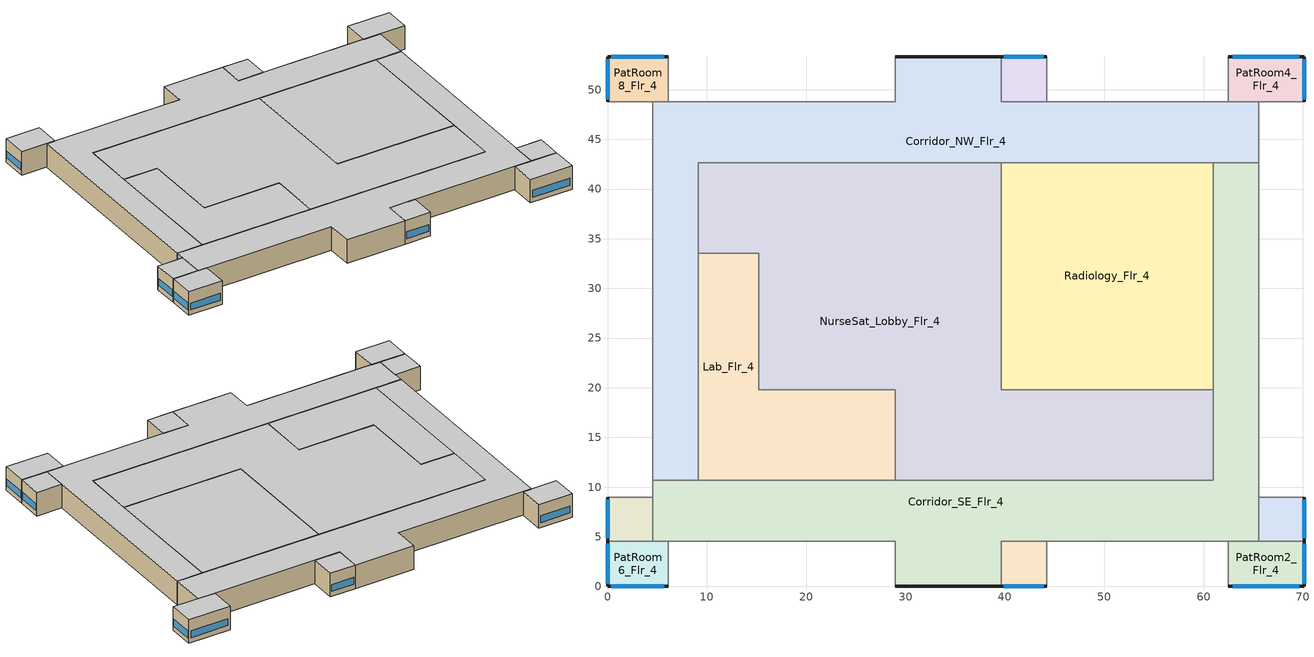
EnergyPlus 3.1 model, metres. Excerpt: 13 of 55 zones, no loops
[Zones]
PatRoom1_Mult10_Flr_4
 floor adiabatic (INT-FLOOR-TOPSIDE): 44.2,4.57 44.2,0 39.62,0 39.62,4.57 z12.8
 wall outside (ext-walls): 39.62,0 44.2,0 z12.8:17.07
 wall adiabatic (int-walls): 44.2,0 44.2,4.57 39.62,4.57 39.62,0 z12.8:17.07
 window (window_south): 39.9,0 43.92,0 z13.72:14.94
 ceiling adiabatic (INT-FLOOR-UNDERSIDE): 39.62,4.57 39.62,0 44.2,0 44.2,4.57 z17.07
PatRoom2_Flr_4
 floor adiabatic (INT-FLOOR-TOPSIDE): 70.1,4.57 70.1,0 62.48,0 62.48,4.57 z12.8
 wall outside (ext-walls): 62.48,0 70.1,0 70.1,4.57 z12.8:17.07
 wall adiabatic (int-walls): 70.1,4.57 62.48,4.57 62.48,0 z12.8:17.07
 window (window_east): 70.1,0.27 70.1,4.3 z13.72:14.94
 window (window_south): 62.94,0 69.65,0 z13.72:14.94
 ceiling adiabatic (INT-FLOOR-UNDERSIDE): 62.48,4.57 62.48,0 70.1,0 70.1,4.57 z17.07
PatRoom3_Mult10_Flr_4
 floor adiabatic (INT-FLOOR-TOPSIDE): 70.1,8.99 70.1,4.57 65.53,4.57 65.53,8.99 z12.8
 wall outside (ext-walls): 70.1,4.57 70.1,8.99 z12.8:17.07
 wall adiabatic (int-walls): 70.1,8.99 65.53,8.99 65.53,4.57 70.1,4.57 z12.8:17.07
 window (window_east): 70.1,4.84 70.1,8.73 z13.72:14.94
 ceiling adiabatic (INT-FLOOR-UNDERSIDE): 65.53,8.99 65.53,4.57 70.1,4.57 70.1,8.99 z17.07
PatRoom4_Flr_4
 floor adiabatic (INT-FLOOR-TOPSIDE): 70.1,53.34 70.1,48.77 62.48,48.77 62.48,53.34 z12.8
 wall outside (ext-walls): 70.1,48.77 70.1,53.34 62.48,53.34 z12.8:17.07
 wall adiabatic (int-walls): 62.48,53.34 62.48,48.77 70.1,48.77 z12.8:17.07
 window (window_north): 69.65,53.34 62.94,53.34 z13.72:14.94
 window (window_east): 70.1,49.04 70.1,53.07 z13.72:14.94
 ceiling adiabatic (INT-FLOOR-UNDERSIDE): 62.48,53.34 62.48,48.77 70.1,48.77 70.1,53.34 z17.07
PatRoom5_Mult10_Flr_4
 floor adiabatic (INT-FLOOR-TOPSIDE): 44.2,53.34 44.2,48.77 39.62,48.77 39.62,53.34 z12.8
 wall outside (ext-walls): 44.2,53.34 39.62,53.34 z12.8:17.07
 wall adiabatic (int-walls): 39.62,53.34 39.62,48.77 44.2,48.77 44.2,53.34 z12.8:17.07
 window (window_north): 43.92,53.34 39.9,53.34 z13.72:14.94
 ceiling adiabatic (INT-FLOOR-UNDERSIDE): 39.62,53.34 39.62,48.77 44.2,48.77 44.2,53.34 z17.07
Radiology_Flr_4
 floor adiabatic (INT-FLOOR-TOPSIDE): 60.96,42.67 60.96,19.81 39.62,19.81 39.62,42.67 z12.8
 wall to Corridor_NW_Flr_4 (int-walls): 60.96,42.67 39.62,42.67 z12.8:17.07
 wall to Corridor_SE_Flr_4 (int-walls): 60.96,19.81 60.96,42.67 z12.8:17.07
 wall to NurseSat_Lobby_Flr_4 (int-walls): 39.62,42.67 39.62,19.81 60.96,19.81 z12.8:17.07
 ceiling adiabatic (INT-FLOOR-UNDERSIDE): 39.62,42.67 39.62,19.81 60.96,19.81 60.96,42.67 z17.07
PatRoom6_Flr_4
 floor adiabatic (INT-FLOOR-TOPSIDE): 6.1,4.57 6.1,0 0,0 0,4.57 z12.8
 wall outside (ext-walls): 0,4.57 0,0 6.1,0 z12.8:17.07
 wall adiabatic (int-walls): 6.1,0 6.1,4.57 0,4.57 z12.8:17.07
 window (window_south): 0.37,0 5.73,0 z13.72:14.94
 window (window_west): 0,4.3 0,0.27 z13.72:14.94
 ceiling adiabatic (INT-FLOOR-UNDERSIDE): 0,4.57 0,0 6.1,0 6.1,4.57 z17.07
PatRoom7_Mult10_Flr_4
 floor adiabatic (INT-FLOOR-TOPSIDE): 4.57,8.99 4.57,4.57 0,4.57 0,8.99 z12.8
 wall outside (ext-walls): 0,8.99 0,4.57 z12.8:17.07
 wall adiabatic (int-walls): 0,4.57 4.57,4.57 4.57,8.99 0,8.99 z12.8:17.07
 window (window_east): 0,8.73 0,4.84 z13.72:14.94
 ceiling adiabatic (INT-FLOOR-UNDERSIDE): 0,8.99 0,4.57 4.57,4.57 4.57,8.99 z17.07
PatRoom8_Flr_4
 floor adiabatic (INT-FLOOR-TOPSIDE): 6.1,53.34 6.1,48.77 0,48.77 0,53.34 z12.8
 wall outside (ext-walls): 6.1,53.34 0,53.34 0,48.77 z12.8:17.07
 wall adiabatic (int-walls): 0,48.77 6.1,48.77 6.1,53.34 z12.8:17.07
 window (window_north): 5.73,53.34 0.37,53.34 z13.72:14.94
 window (window_west): 0,53.07 0,49.04 z13.72:14.94
 ceiling adiabatic (INT-FLOOR-UNDERSIDE): 0,53.34 0,48.77 6.1,48.77 6.1,53.34 z17.07
NurseSat_Lobby_Flr_4
 floor adiabatic (INT-FLOOR-TOPSIDE): 9.14,42.67 39.62,42.67 39.62,19.81 60.96,19.81 60.96,10.67 28.96,10.67 28.96,19.81 15.24,19.81 15.24,33.53 9.14,33.53 z12.8
 wall to Corridor_NW_Flr_4 (AIR-WALL): 39.62,42.67 9.14,42.67 9.14,33.53 z12.8:17.07
 wall to Corridor_SE_Flr_4 (AIR-WALL): 28.96,10.67 60.96,10.67 60.96,19.81 z12.8:17.07
 wall to Lab_Flr_4 (int-walls): 9.14,33.53 15.24,33.53 15.24,19.81 28.96,19.81 28.96,10.67 z12.8:17.07
 ceiling adiabatic (INT-FLOOR-UNDERSIDE): 9.14,42.67 9.14,33.53 15.24,33.53 15.24,19.81 28.96,19.81 28.96,10.67 60.96,10.67 60.96,19.81 39.62,19.81 39.62,42.67 z17.07
Lab_Flr_4
 floor adiabatic (INT-FLOOR-TOPSIDE): 9.14,33.53 15.24,33.53 15.24,19.81 28.96,19.81 28.96,10.67 9.14,10.67 z12.8
 wall to Corridor_SE_Flr_4 (int-walls): 9.14,10.67 28.96,10.67 z12.8:17.07
 wall to Corridor_NW_Flr_4 (int-walls): 9.14,33.58 9.14,10.67 z12.8:17.07
 ceiling adiabatic (INT-FLOOR-UNDERSIDE): 9.14,33.53 9.14,10.67 28.96,10.67 28.96,19.81 15.24,19.81 15.24,33.53 z17.07
Corridor_SE_Flr_4
 floor adiabatic (INT-FLOOR-TOPSIDE): 4.57,4.57 4.57,10.67 60.96,10.67 60.96,42.67 65.53,42.67 65.53,4.57 39.62,4.57 39.62,0 28.96,0 28.96,4.57 z12.8
 wall outside (ext-walls): 28.96,0 39.62,0 z12.8:17.07
 wall adiabatic (int-walls): 39.62,0 39.62,4.57 65.53,4.57 65.53,42.67 / 4.57,10.67 4.57,4.57 28.96,4.57 28.96,0 z12.8:17.07
 wall to Corridor_NW_Flr_4 (AIR-WALL): 65.53,42.67 60.96,42.67 / 9.14,10.67 4.57,10.67 z12.8:17.07
 ceiling adiabatic (INT-FLOOR-UNDERSIDE): 4.57,4.57 28.96,4.57 28.96,0 39.62,0 39.62,4.57 65.53,4.57 65.53,42.67 60.96,42.67 60.96,10.67 4.57,10.67 z17.07
Corridor_NW_Flr_4
 floor adiabatic (INT-FLOOR-TOPSIDE): 4.57,10.67 4.57,48.77 28.96,48.77 28.96,53.34 39.62,53.34 39.62,48.77 65.53,48.77 65.53,42.67 9.14,42.67 9.14,10.67 z12.8
 wall outside (ext-walls): 39.62,53.34 28.96,53.34 z12.8:17.07
 wall adiabatic (int-walls): 65.53,42.67 65.53,48.77 39.62,48.77 39.62,53.34 / 28.96,53.34 28.96,48.77 4.57,48.77 4.57,10.67 z12.8:17.07
 ceiling adiabatic (INT-FLOOR-UNDERSIDE): 4.57,10.67 9.14,10.67 9.14,42.67 65.53,42.67 65.53,48.77 39.62,48.77 39.62,53.34 28.96,53.34 28.96,48.77 4.57,48.77 z17.07
[Building]
Benchmark Hospital New V1.1_3.1: North Axis=0; Terrain=City; Loads Convergence Tolerance Value=0.04; Temperature Convergence Tolerance Value=0.2; Solar Distribution=FullInteriorAndExterior; Maximum Number of Warmup Days=25
[Site:Location]
USA NV-LAS VEGAS: Latitude {deg}=36.07; Longitude {deg}=-115.17; Time Zone {hr}=-8; Elevation {m}=664
[Site:GroundTemperature:BuildingSurface]
18.89, 18.889, 18.895, 20.344, 20.899, 20.929, 20.753, 20.826, 21.013, 20.868, 19.246, 18.923
[Site:WaterMainsTemperature]
Calculation Method=CORRELATION; Annual Average Outdoor Air Temperature {C}=19.48; Maximum Difference In Monthly Average Outdoor Air Temperatures {deltaC}=25.6
[SizingPeriod:DesignDay] Barometric Pressure {Pa}=93598; Rain {0-no,1-yes}=0; Snow on ground {0-no,1-yes}=0; Day of Month=21; Daylight Savings Time Indicator=0; Humidity Indicating Type=WetBulb
Name | Maximum Dry-Bulb Temperature {C} | Daily Temp Range {C} | Humidity Indicating Conditions at Maximum Dry-Bulb | Wind Speed {m/s} design conditions vs. traditional 6.71 m/s (15 mph) | Wind Direction {Degrees; N=0, S=180} | Clearness {0.0 to 1.1} | Month | Day Type | Wind Speed {m/s} design conditions vs. traditional 3.35 m/s (7mph)
LAS_VEGAS Ann Htg 99.6% Condns DB | -1.7 | 0 | -1.7 | 3.1 | 240 | 0 | 1 | WinterDesignDay
LAS_VEGAS Ann Clg .4% Condns DB=>MWB | 42.4 | 13.6 | 19.4 |  | 230 | 1 | 7 | SummerDesignDay | 5.3
LAS_VEGAS Ann Clg .4% Condns WB=>MDB | 34.7 | 13.6 | 21.9 |  | 230 | 1 | 7 | SummerDesignDay | 5.3
[WindowMaterial:Glazing] Optical Data Type=SpectralAverage; Thickness=0.003; Infrared Transmittance at Normal Incidence=0; Front Side Infrared Hemispherical Emissivity=0.9; Back Side Infrared Hemispherical Emissivity=0.9; Conductivity=0.0199; Dirt Correction Factor for Solar and Visible Transmittance=1; Solar Diffusing=No
Name | Solar Transmittance at Normal Incidence | Front Side Solar Reflectance at Normal Incidence | Back Side Solar Reflectance at Normal Incidence | Visible Transmittance at Normal Incidence | Front Side Visible Reflectance at Normal Incidence | Back Side Visible Reflectance at Normal Incidence
Theoretical Glass [66] | 0.3832 | 0.5668 | 0.5668 | 0.495 | 0.455 | 0.455
Theoretical Glass [67] | 0.4826 | 0.4674 | 0.4674 | 0.6216 | 0.3284 | 0.3284
[Material] Thermal Absorptance=0.9
Name | Roughness | Thickness | Conductivity | Density | Specific Heat | Solar Absorptance | Visible Absorptance | Thickness {m} | Conductivity {W/m-K} | Density {kg/m3} | Specific Heat {J/kg-K}
GP01 1/2 GYPSUM | Smooth | 0.0127 | 0.16 | 800 | 1090 | 0.7 | 0.5
1IN Stucco | Smooth | 0.0253 | 0.6918 | 1858 | 837 | 0.92 | 0.92
8IN Concrete HW | MediumRough | 0.2033 | 1.7296 | 2243 | 837 | 0.65 | 0.65
Wall Insulation [5] | MediumRough | 0.0453 | 0.0432 | 91 | 837 | 0.5 | 0.5
1/2IN Gypsum | Smooth | 0.0127 | 0.16 | 784.9 | 830 | 0.92 | 0.92
Std Wood 6inch | MediumSmooth |  |  |  |  | 0.7 | 0.7 | 0.15 | 0.12 | 540 | 1210
Std MAT-CC05 4  MW CONCRETE | Rough |  |  |  |  | 0.7 | 0.2 | 0.1 | 0.858 | 1968 | 836.8
[Material:NoMass] Thermal Absorptance=0.9; Solar Absorptance=0.7
Name | Roughness | Thermal Resistance {m2-K/W} | Visible Absorptance
Std CP02 CARPET PAD | VeryRough | 0.21648 | 0.8
MAT-AIR-WALL | Rough | 0.207949
[Construction]
InteriorFurnishings: Std Wood 6inch
INT-FLOOR-TOPSIDE: Std MAT-CC05 4  MW CONCRETE, Std CP02 CARPET PAD
INT-FLOOR-UNDERSIDE: Std CP02 CARPET PAD, Std MAT-CC05 4  MW CONCRETE
AIR-WALL: MAT-AIR-WALL
window_south; window_east; window_west: Theoretical Glass [66]
window_north: Theoretical Glass [67]
int-walls: GP01 1/2 GYPSUM, GP01 1/2 GYPSUM
ext-walls: 1IN Stucco, 8IN Concrete HW, Wall Insulation [5], 1/2IN Gypsum
[Zone] Type=1; Ceiling Height=4.2683; Part of Total Floor Area=Yes
Name | Multiplier | Volume
PatRoom1_Mult10_Flr_4; PatRoom5_Mult10_Flr_4 | 10 | 89.21
PatRoom2_Flr_4; PatRoom4_Flr_4 | 1 | 148.71
PatRoom3_Mult10_Flr_4; PatRoom7_Mult10_Flr_4 | 10 | 86.26
Radiology_Flr_4 | 1 | 2081.82
PatRoom6_Flr_4; PatRoom8_Flr_4 | 1 | 118.96
NurseSat_Lobby_Flr_4 | 1 | 3866.22
Lab_Flr_4 | 1 | 1129.43
Corridor_SE_Flr_4; Corridor_NW_Flr_4 | 1 | 2418.88
[InternalMass] Construction=InteriorFurnishings
Name | Zone | Surface Area
PatRoom1_Mult10_Flr_4_InternalMass_1 | PatRoom1_Mult10_Flr_4 | 41.8064
PatRoom2_Flr_4_InternalMass_1 | PatRoom2_Flr_4 | 69.6773
PatRoom3_Mult10_Flr_4_InternalMass_1 | PatRoom3_Mult10_Flr_4 | 40.4165
PatRoom4_Flr_4_InternalMass_1 | PatRoom4_Flr_4 | 69.6773
PatRoom5_Mult10_Flr_4_InternalMass_1 | PatRoom5_Mult10_Flr_4 | 41.8064
Radiology_Flr_4_InternalMass_1 | Radiology_Flr_4 | 975.4819
PatRoom6_Flr_4_InternalMass_1 | PatRoom6_Flr_4 | 55.7418
PatRoom7_Mult10_Flr_4_InternalMass_1 | PatRoom7_Mult10_Flr_4 | 40.4165
PatRoom8_Flr_4_InternalMass_1 | PatRoom8_Flr_4 | 55.7418
NurseSat_Lobby_Flr_4_InternalMass_1 | NurseSat_Lobby_Flr_4 | 1811.61
Lab_Flr_4_InternalMass_1 | Lab_Flr_4 | 529.5473
Corridor_SE_Flr_4_InternalMass_1 | Corridor_SE_Flr_4 | 1133.42
Corridor_NW_Flr_4_InternalMass_1 | Corridor_NW_Flr_4 | 1133.42
[People] Number of People Calculation Method=People; Fraction Radiant=0.3; User Specified Sensible Fraction=AUTOCALCULATE; Activity Level Schedule=ACTIVITY_SCH; Enable ASHRAE 55 Comfort Warnings=No; MRT Calculation=ZoneAveraged; Work Efficiency Schedule=WORK_EFF_SCH; Clothing Schedule=CLOTHING_SCH; Air Velocity Schedule=AIR_VELO_SCH; Thermal Comfort Report=FANGER
Name | Zone | Schedule | Number of People
PatRoom1_Mult10_Flr_4 People | PatRoom1_Mult10_Flr_4 | BLDG_OCC_EXTD_SCH | 1.5008
PatRoom2_Flr_4 People | PatRoom2_Flr_4 | BLDG_OCC_EXTD_SCH | 1.5015
PatRoom3_Mult10_Flr_4 People | PatRoom3_Mult10_Flr_4 | BLDG_OCC_EXTD_SCH | 1.4995
PatRoom4_Flr_4 People | PatRoom4_Flr_4 | BLDG_OCC_EXTD_SCH | 1.5015
PatRoom5_Mult10_Flr_4 People | PatRoom5_Mult10_Flr_4 | BLDG_OCC_EXTD_SCH | 1.5008
Radiology_Flr_4 People | Radiology_Flr_4 | BLDG_OCC_SCH | 26.2405
PatRoom6_Flr_4 People | PatRoom6_Flr_4 | BLDG_OCC_EXTD_SCH | 1.4995
PatRoom7_Mult10_Flr_4 People | PatRoom7_Mult10_Flr_4 | BLDG_OCC_EXTD_SCH | 1.4995
PatRoom8_Flr_4 People | PatRoom8_Flr_4 | BLDG_OCC_EXTD_SCH | 1.4995
NurseSat_Lobby_Flr_4 People | NurseSat_Lobby_Flr_4 | BLDG_OCC_EXTD_SCH | 48.7323
Lab_Flr_4 People | Lab_Flr_4 | BLDG_OCC_SCH | 71.2506
Corridor_SE_Flr_4 People | Corridor_SE_Flr_4 | BLDG_OCC_EXTD_SCH | 6.1205
Corridor_NW_Flr_4 People | Corridor_NW_Flr_4 | BLDG_OCC_EXTD_SCH | 6.1205
[Lights] Design Level Calculation Method=LightingLevel; Return Air Fraction=0; Fraction Radiant=0.7; Fraction Visible=0.2; Fraction Replaceable=1; Return Air Fraction is Calculated from Plenum Temperature=No
Name | Zone | Schedule | Design Level {W}
PatRoom1_Mult10_Flr_4_Lights | PatRoom1_Mult10_Flr_4 | BLDG_LIGHT_EXTD_SCH | 157.401
PatRoom2_Flr_4_Lights | PatRoom2_Flr_4 | BLDG_LIGHT_EXTD_SCH | 262.335
PatRoom3_Mult10_Flr_4_Lights | PatRoom3_Mult10_Flr_4 | BLDG_LIGHT_EXTD_SCH | 152.168
PatRoom4_Flr_4_Lights | PatRoom4_Flr_4 | BLDG_LIGHT_EXTD_SCH | 262.335
PatRoom5_Mult10_Flr_4_Lights | PatRoom5_Mult10_Flr_4 | BLDG_LIGHT_EXTD_SCH | 157.401
Radiology_Flr_4_Lights | Radiology_Flr_4 | BLDG_LIGHT_SCH | 2097.29
PatRoom6_Flr_4_Lights | PatRoom6_Flr_4 | BLDG_LIGHT_EXTD_SCH | 209.868
PatRoom7_Mult10_Flr_4_Lights | PatRoom7_Mult10_Flr_4 | BLDG_LIGHT_EXTD_SCH | 152.168
PatRoom8_Flr_4_Lights | PatRoom8_Flr_4 | BLDG_LIGHT_EXTD_SCH | 209.868
NurseSat_Lobby_Flr_4_Lights | NurseSat_Lobby_Flr_4 | BLDG_LIGHT_EXTD_SCH | 9746.46
Lab_Flr_4_Lights | Lab_Flr_4 | BLDG_LIGHT_SCH | 3987.49
Corridor_SE_Flr_4_Lights | Corridor_SE_Flr_4 | BLDG_LIGHT_EXTD_SCH | 6097.78
Corridor_NW_Flr_4_Lights | Corridor_NW_Flr_4 | BLDG_LIGHT_EXTD_SCH | 6097.78
[ElectricEquipment] Design Level Calculation Method=EquipmentLevel; Fraction Latent=0; Fraction Radiant=0.5; Fraction Lost=0
Name | Zone | Schedule | Design Level {W}
PatRoom1_Mult10_Flr_4_MiscPlug_Equip | PatRoom1_Mult10_Flr_4 | BLDG_EQUIP_EXTD_SCH | 224.9183
PatRoom2_Flr_4_MiscPlug_Equip | PatRoom2_Flr_4 | BLDG_EQUIP_EXTD_SCH | 374.8638
PatRoom3_Mult10_Flr_4_MiscPlug_Equip | PatRoom3_Mult10_Flr_4 | BLDG_EQUIP_EXTD_SCH | 217.4407
PatRoom4_Flr_4_MiscPlug_Equip | PatRoom4_Flr_4 | BLDG_EQUIP_EXTD_SCH | 374.8638
PatRoom5_Mult10_Flr_4_MiscPlug_Equip | PatRoom5_Mult10_Flr_4 | BLDG_EQUIP_EXTD_SCH | 224.9183
Radiology_Flr_4_MiscPlug_Equip | Radiology_Flr_4 | BLDG_EQUIP_SCH | 26240.5
PatRoom6_Flr_4_MiscPlug_Equip | PatRoom6_Flr_4 | BLDG_EQUIP_EXTD_SCH | 299.891
PatRoom7_Mult10_Flr_4_MiscPlug_Equip | PatRoom7_Mult10_Flr_4 | BLDG_EQUIP_EXTD_SCH | 217.4407
PatRoom8_Flr_4_MiscPlug_Equip | PatRoom8_Flr_4 | BLDG_EQUIP_EXTD_SCH | 299.891
NurseSat_Lobby_Flr_4_MiscPlug_Equip | NurseSat_Lobby_Flr_4 | BLDG_EQUIP_EXTD_SCH | 7309.84
Lab_Flr_4_MiscPlug_Equip | Lab_Flr_4 | BLDG_EQUIP_SCH | 8546.89
[ZoneInfiltration:DesignFlowRate] Schedule=INFIL_QUARTER_ON_SCH; Design Volume Flow Rate Calculation Method=Flow/Zone; Constant Term Coefficient=1; Temperature Term Coefficient=0; Velocity Term Coefficient=0; Velocity Squared Term Coefficient=0
Name | Zone | Design Flow Rate {m3/s}
PatRoom1_Mult10_Flr_4_Infiltration | PatRoom1_Mult10_Flr_4 | 0.0059
PatRoom2_Flr_4_Infiltration | PatRoom2_Flr_4 | 0.0157
PatRoom3_Mult10_Flr_4_Infiltration | PatRoom3_Mult10_Flr_4 | 0.0058
PatRoom4_Flr_4_Infiltration | PatRoom4_Flr_4 | 0.0157
PatRoom5_Mult10_Flr_4_Infiltration | PatRoom5_Mult10_Flr_4 | 0.0059
PatRoom6_Flr_4_Infiltration | PatRoom6_Flr_4 | 0.0139
PatRoom7_Mult10_Flr_4_Infiltration | PatRoom7_Mult10_Flr_4 | 0.0058
PatRoom8_Flr_4_Infiltration | PatRoom8_Flr_4 | 0.0139
Corridor_SE_Flr_4_Infiltration | Corridor_SE_Flr_4 | 0.0134
Corridor_NW_Flr_4_Infiltration | Corridor_NW_Flr_4 | 0.0134
[Schedule:Compact]
BLDG_LIGHT_SCH: Through: 12/31, For: Weekdays, Until: 07:00, 0.1, Until: 08:00, 0.5, Until: 16:00, 0.9, Until: 23:00, 0.3, Until: 24:00, 0.1, For: SummerDesignDay, Until: 24:00, 1, For: WinterDesignDay, Until: 24:00, 0, For: Saturday, Until: 07:00, 0.1, Until: 08:00, 0.2, Until: 18:00, 0.4, Until: 24:00, 0.1, For: Sunday Holidays AllOtherDays, Until: 08:00, 0.05, Until: 16:00, 0.1, Until: 24:00, 0.05
BLDG_LIGHT_EXTD_SCH: Through: 12/31, For: Weekdays, Until: 07:00, 0.5, Until: 08:00, 0.5, Until: 16:00, 0.9, Until: 23:00, 0.5, Until: 24:00, 0.5, For: SummerDesignDay, Until: 24:00, 1, For: WinterDesignDay, Until: 24:00, 0, For: Saturday, Until: 07:00, 0.5, Until: 08:00, 0.5, Until: 18:00, 0.8, Until: 24:00, 0.5, For: Sunday Holidays AllOtherDays, Until: 08:00, 0.5, Until: 16:00, 0.7, Until: 24:00, 0.5
BLDG_OCC_SCH: Through: 12/31, For: Weekdays, Until: 07:00, 0, Until: 08:00, 0.1, Until: 09:00, 0.5, Until: 17:00, 0.8, Until: 18:00, 0.5, Until: 20:00, 0.3, Until: 22:00, 0.2, Until: 24:00, 0, For: SummerDesignDay, Until: 24:00, 1, For: WinterDesignDay, Until: 24:00, 0, For: Saturday, Until: 07:00, 0, Until: 08:00, 0.1, Until: 09:00, 0.3, Until: 17:00, 0.4, Until: 19:00, 0.1, Until: 24:00, 0, For: Sunday Holidays AllOtherDays, Until: 08:00, 0, Until: 16:00, 0.05, Until: 24:00, 0
BLDG_OCC_EXTD_SCH: Through: 12/31, For: Weekdays, Until: 07:00, 0.4, Until: 08:00, 0.5, Until: 09:00, 0.6, Until: 17:00, 0.8, Until: 18:00, 0.6, Until: 20:00, 0.5, Until: 24:00, 0.4, For: SummerDesignDay, Until: 24:00, 1, For: WinterDesignDay, Until: 24:00, 0, For: Saturday, Until: 07:00, 0.4, Until: 08:00, 0.5, Until: 17:00, 0.6, Until: 19:00, 0.5, Until: 24:00, 0.4, For: Sunday Holidays AllOtherDays, Until: 08:00, 0.4, Until: 16:00, 0.6, Until: 24:00, 0.4
BLDG_EQUIP_SCH: Through: 12/31, For: Weekdays, Until: 07:00, 0.4, Until: 08:00, 0.7, Until: 16:00, 0.9, Until: 23:00, 0.6, Until: 24:00, 0.4, For: SummerDesignDay, Until: 24:00, 1, For: WinterDesignDay, Until: 24:00, 0, For: Saturday, Until: 07:00, 0.4, Until: 08:00, 0.5, Until: 18:00, 0.65, Until: 24:00, 0.4, For: Sunday Holidays AllOtherDays, Until: 08:00, 0.3, Until: 16:00, 0.4, Until: 24:00, 0.3
BLDG_EQUIP_EXTD_SCH: Through: 12/31, For: Weekdays, Until: 07:00, 0.4, Until: 08:00, 0.7, Until: 16:00, 0.9, Until: 23:00, 0.6, Until: 24:00, 0.4, For: SummerDesignDay, Until: 24:00, 1, For: WinterDesignDay, Until: 24:00, 0, For: Saturday, Until: 07:00, 0.4, Until: 08:00, 0.5, Until: 18:00, 0.65, Until: 24:00, 0.4, For: Sunday Holidays AllOtherDays, Until: 08:00, 0.4, Until: 16:00, 0.6, Until: 24:00, 0.4
INFIL_QUARTER_ON_SCH: Through: 12/31, For: Weekdays, Until: 24:00, 0.25, For: Saturday, Until: 24:00, 0.25, For: SummerDesignDay WinterDesignDay, Until: 24:00, 1, For: Sunday Holidays AllOtherDays, Until: 24:00, 0.25
ACTIVITY_SCH: Through: 12/31, For: AllDays, Until: 24:00, 120
WORK_EFF_SCH: Through: 12/31, For: AllDays, Until: 24:00, 0
AIR_VELO_SCH: Through: 12/31, For: AllDays, Until: 24:00, 0.2
CLOTHING_SCH: Through: 04/30, For: AllDays, Until: 24:00, 1, Through: 09/30, For: AllDays, Until: 24:00, 0.5, Through: 12/31, For: AllDays, Until: 24:00, 1
